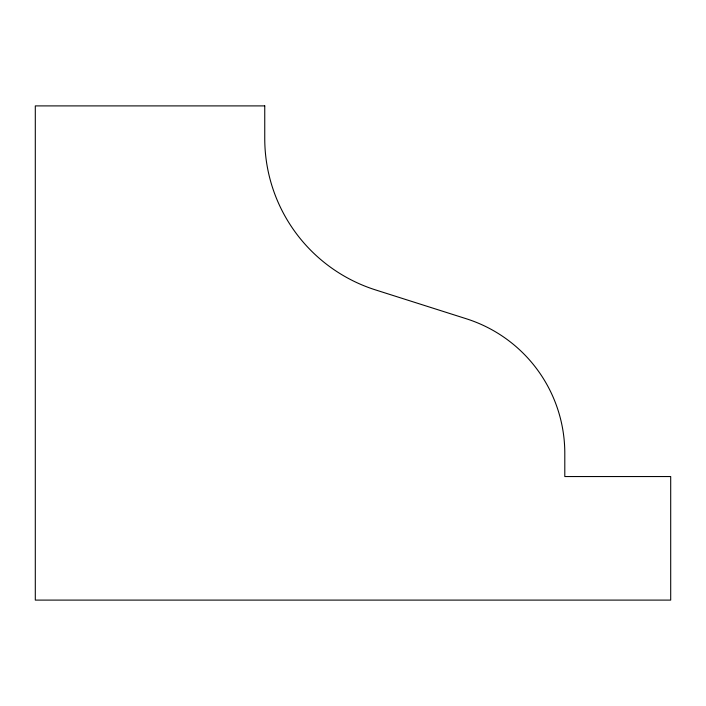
<?xml version="1.0" encoding="UTF-8"?>
<svg xmlns="http://www.w3.org/2000/svg" width="706" height="706" viewBox="0 0 706 706"><rect width="100%" height="100%" fill="white"/><g stroke="black" fill="none" stroke-linecap="round" stroke-linejoin="round"><path stroke-width="1.06" d="M264.75 105.9L35.3 105.9L35.3 600.1L670.7 600.1L670.7 476.55L564.8 476.55L564.8 453.349A141.2 141.2 0 0 0 466.366 318.777L375.495 289.901A158.85 158.85 0 0 1 264.75 138.517L264.75 105.9"/></g></svg>
